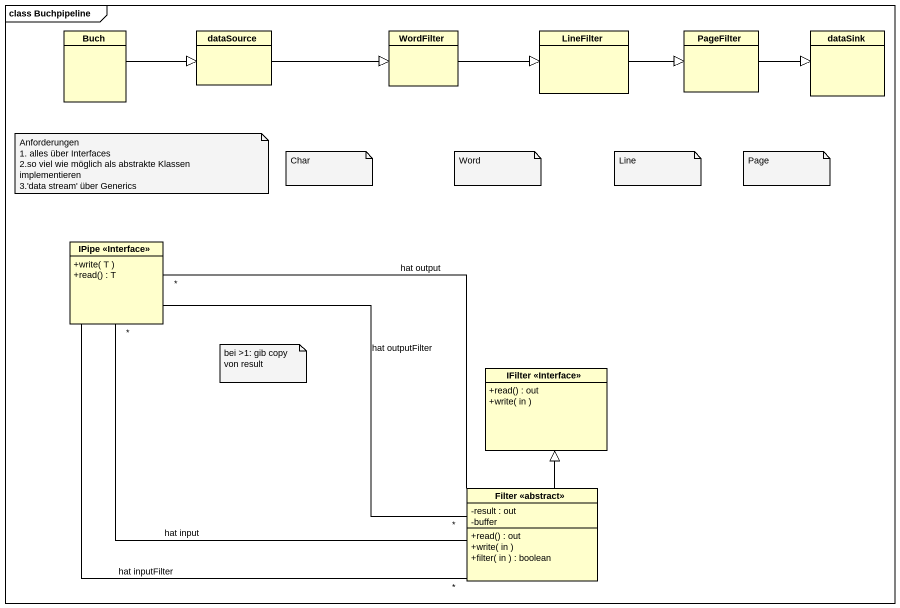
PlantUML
@startuml
mainframe class Buchpipeline
hide circle
hide empty members
skinparam classAttributeIconSize 0
class Buch
class dataSource
class WordFilter
class LineFilter
class PageFilter
class dataSink
class "IPipe <<Interface>>" as IPipe_Interface {
  +write( T )
  +read() : T
}
class "IFilter <<Interface>>" as IFilter_Interface {
  +read() : out
  +write( in )
}
class "Filter <<abstract>>" as Filter_abstract {
  -result : out
  -buffer
  +read() : out
  +write( in )
  +filter( in ) : boolean
}
Buch -right-|> dataSource
dataSource -right-|> WordFilter
WordFilter -right-|> LineFilter
LineFilter -right-|> PageFilter
PageFilter -right-|> dataSink
IPipe_Interface "*" -- Filter_abstract : hat input
IPipe_Interface -- "*" Filter_abstract : hat outputFilter
Filter_abstract -up- "*" IPipe_Interface : hat output
Filter_abstract "*" -up- IPipe_Interface : hat inputFilter
Filter_abstract -up-|> IFilter_Interface
note as N1
  Anforderungen
  1. alles über Interfaces
  2.so viel wie möglich als abstrakte Klassen implementieren
  3.'data stream' über Generics
end note
note as N2
  Char
end note
note as N3
  Word
end note
note as N4
  Line
end note
note as N5
  Page
end note
note as N6
  bei >1: gib copy von result
end note
@enduml
